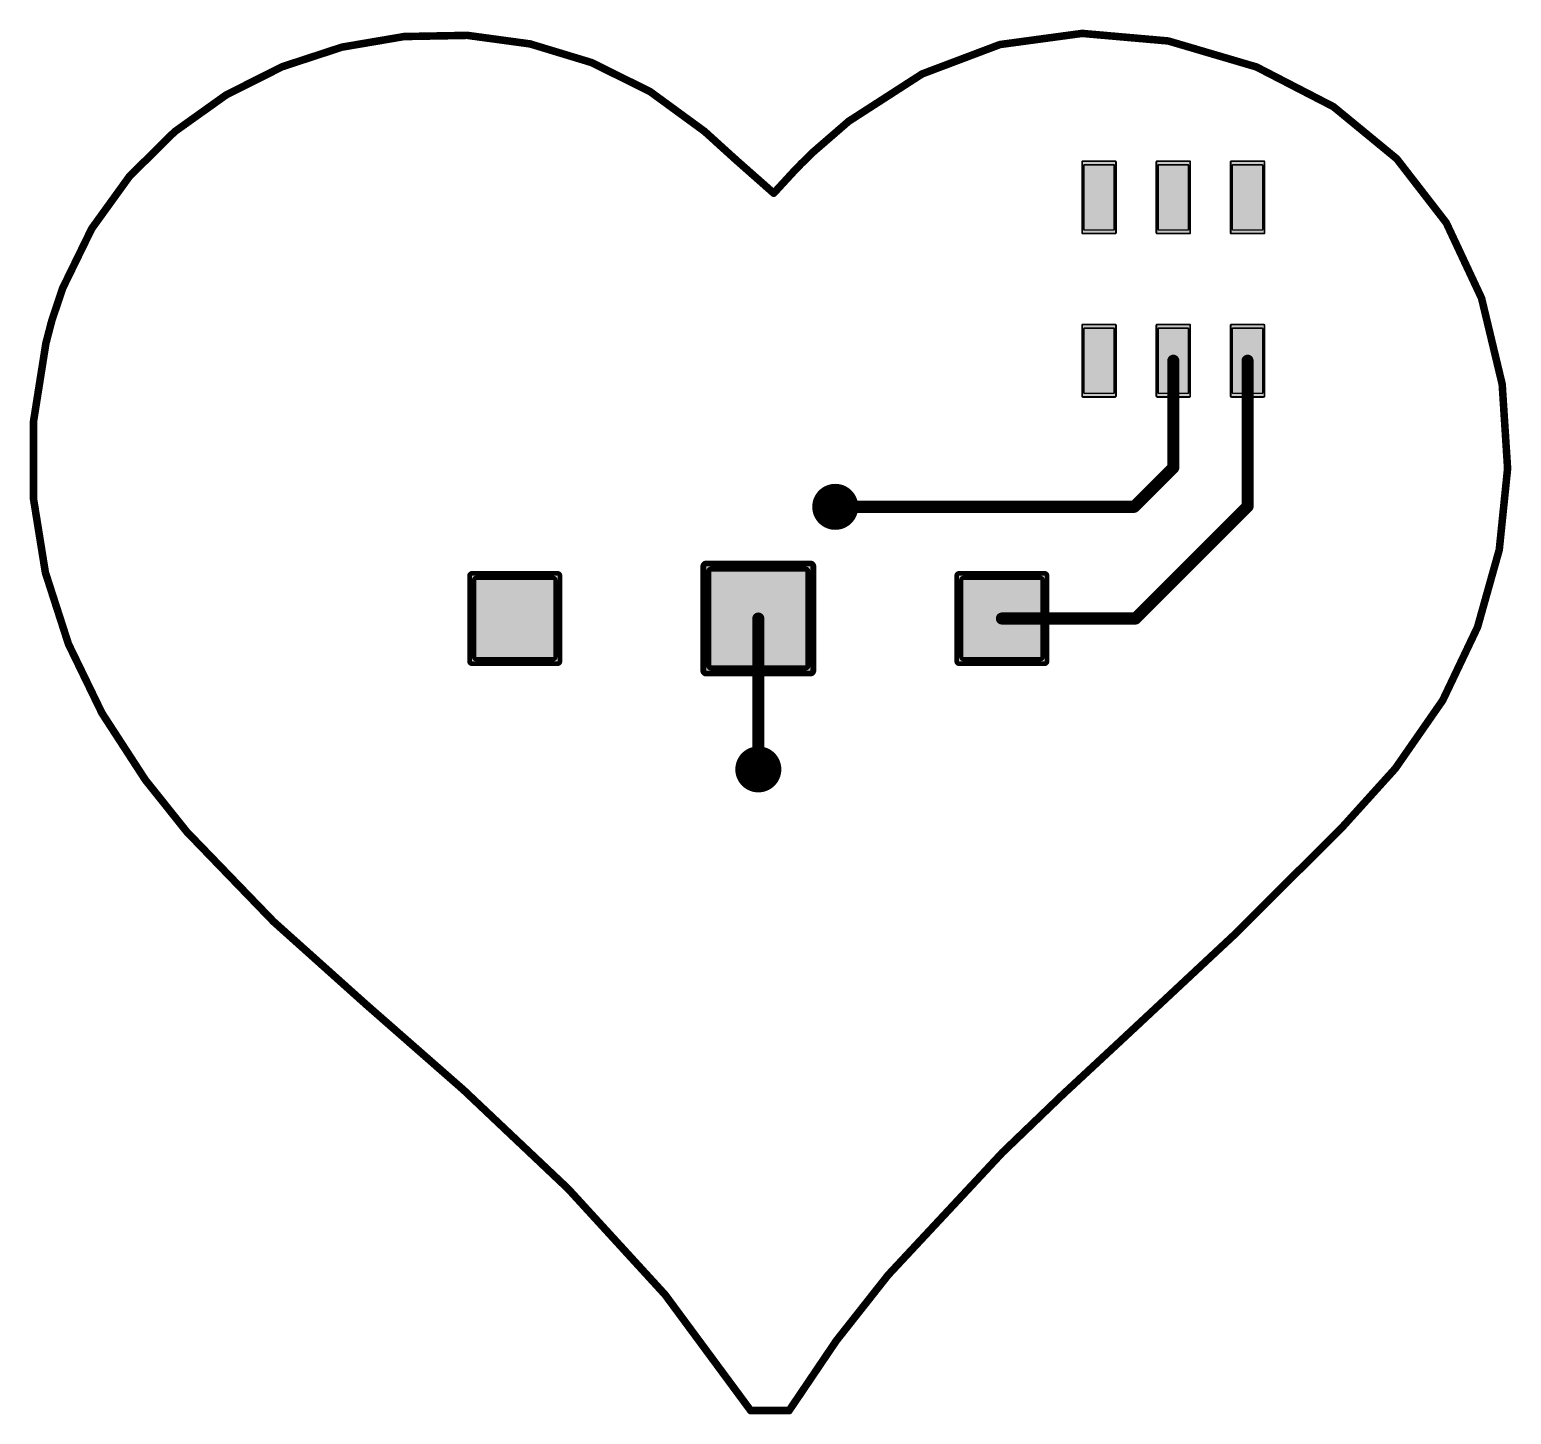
# Model space of a CAD drawing. Extents: x 0.9 to 50.8, y 1.1 to 47.8.
import ezdxf

# ---------------------------------------------------------------- set-up
doc = ezdxf.new("R2010")
doc.units = 0
for name, color, linetype in [('16', 132, 'CONTINUOUS'), ('18', 110, 'CONTINUOUS'), ('32', 253, 'CONTINUOUS')]:
    doc.layers.add(name, color=color, linetype=linetype)

# ---------------------------------------------------------------- blocks, each defined once
blk = doc.blocks.new('RECT192000X400000R10')
at = {"const_width": 0.06}
blk.add_lwpolyline([(0.57, -1.19), (0.57, 1.19, 0.4142), (0.54, 1.22), (-0.54, 1.22, 0.4142), (-0.57, 1.19), (-0.57, -1.19, 0.4142), (-0.54, -1.22), (0.54, -1.22, 0.4142)], format="xyb", close=True, dxfattribs=at)
blk.add_solid([(-0.555, -1.205), (0.555, -1.205), (-0.555, 1.205), (0.555, 1.205)])
blk = doc.blocks.new('RECT172800X360000R10')
at = {"const_width": 0.054}
blk.add_lwpolyline([(0.513, -1.071), (0.513, 1.071, 0.4142), (0.486, 1.098), (-0.486, 1.098, 0.4142), (-0.513, 1.071), (-0.513, -1.071, 0.4142), (-0.486, -1.098), (0.486, -1.098, 0.4142)], format="xyb", close=True, dxfattribs=at)
blk.add_solid([(-0.4995, -1.0845), (0.4995, -1.0845), (-0.4995, 1.0845), (0.4995, 1.0845)])
blk = doc.blocks.new('RECT512000X512000R10')
at = {"const_width": 0.16}
blk.add_lwpolyline([(1.52, -1.44), (1.52, 1.44, 0.4142), (1.44, 1.52), (-1.44, 1.52, 0.4142), (-1.52, 1.44), (-1.52, -1.44, 0.4142), (-1.44, -1.52), (1.44, -1.52, 0.4142)], format="xyb", close=True, dxfattribs=at)
blk.add_solid([(-1.4654, -1.4654), (1.4654, -1.4654), (-1.4654, 1.4654), (1.4654, 1.4654)])
blk = doc.blocks.new('RECT460800X460800R10')
at = {"const_width": 0.144}
blk.add_lwpolyline([(1.368, -1.296), (1.368, 1.296, 0.4142), (1.296, 1.368), (-1.296, 1.368, 0.4142), (-1.368, 1.296), (-1.368, -1.296, 0.4142), (-1.296, -1.368), (1.296, -1.368, 0.4142)], format="xyb", close=True, dxfattribs=at)
blk.add_solid([(-1.3214, -1.3214), (1.3214, -1.3214), (-1.3214, 1.3214), (1.3214, 1.3214)])
blk = doc.blocks.new('RECT624000X624000R10')
at = {"const_width": 0.195}
blk.add_lwpolyline([(1.8525, -1.755), (1.8525, 1.755, 0.4142), (1.755, 1.8525), (-1.755, 1.8525, 0.4142), (-1.8525, 1.755), (-1.8525, -1.755, 0.4142), (-1.755, -1.8525), (1.755, -1.8525, 0.4142)], format="xyb", close=True, dxfattribs=at)
blk.add_solid([(-1.7804, -1.7804), (1.7804, -1.7804), (-1.7804, 1.7804), (1.7804, 1.7804)])
blk = doc.blocks.new('RECT561600X561600R10')
at = {"const_width": 0.1755}
blk.add_lwpolyline([(1.6673, -1.5795), (1.6673, 1.5795, 0.4142), (1.5795, 1.6673), (-1.5795, 1.6673, 0.4142), (-1.6673, 1.5795), (-1.6673, -1.5795, 0.4142), (-1.5795, -1.6673), (1.5795, -1.6673, 0.4142)], format="xyb", close=True, dxfattribs=at)
blk.add_solid([(-1.6049, -1.6049), (1.6049, -1.6049), (-1.6049, 1.6049), (1.6049, 1.6049)])
blk = doc.blocks.new('ROUNDV')
at = {"const_width": 0.5}
blk.add_lwpolyline([(0, -0.25, 1), (0, 0.25, 1), (0, -0.25)], format="xyb", dxfattribs=at)

msp = doc.modelspace()

# ---------------------------------------------------------------- linework, layer by layer
at = {"layer": '16'}
for points, const_width in [([(13.475, 47.535), (11.385, 47.179)], 0.254), ([(15.601, 47.575), (13.475, 47.535)], 0.254), ([(17.718, 47.287), (15.601, 47.575)], 0.254), ([(19.783, 46.66), (17.718, 47.287)], 0.254), ([(33.535, 47.266), (30.914, 46.276)], 0.254), ([(36.3, 47.641), (33.535, 47.266)], 0.254), ([(39.201, 47.386), (36.3, 47.641)], 0.254), ([(42.17, 46.511), (39.201, 47.386)], 0.254), ([(11.385, 47.179), (9.372, 46.519)], 0.254), ([(9.372, 46.519), (7.48, 45.566)], 0.254), ([(21.754, 45.683), (19.783, 46.66)], 0.254), ([(30.914, 46.276), (28.444, 44.683)], 0.254), ([(44.759, 45.174), (42.17, 46.511)], 0.254), ([(7.48, 45.566), (5.752, 44.332)], 0.254), ([(23.588, 44.343), (21.754, 45.683)], 0.254), ([(46.893, 43.419), (44.759, 45.174)], 0.254), ([(5.752, 44.332), (4.231, 42.829)], 0.254), ([(23.942, 44.023), (23.588, 44.343)], 0.254), ([(28.444, 44.683), (27.268, 43.664)], 0.254), ([(24.053, 43.921), (23.942, 44.023)], 0.254), ([(24.652, 43.379), (24.053, 43.921)], 0.254), ([(25.919, 42.26), (24.652, 43.379)], 0.254), ([(26.868, 43.275), (26.816, 43.223)], 0.254), ([(26.981, 43.387), (26.868, 43.275)], 0.254), ([(27.268, 43.664), (26.981, 43.387)], 0.254), ([(48.56, 41.263), (46.893, 43.419)], 0.254), ([(4.231, 42.829), (2.96, 41.069)], 0.254), ([(26.613, 43.013), (25.919, 42.26)], 0.254), ([(26.816, 43.223), (26.613, 43.013)], 0.254), ([(2.96, 41.069), (1.981, 39.062)], 0.254), ([(49.747, 38.727), (48.56, 41.263)], 0.254), ([(1.981, 39.062), (1.615, 37.97)], 0.254), ([(50.442, 35.829), (49.747, 38.727)], 0.254), ([(1.615, 37.97), (1.416, 37.205)], 0.254), ([(1.416, 37.205), (0.996, 34.552)], 0.254), ([(39.37, 33.02), (39.37, 36.62)], 0.4064), ([(41.87, 31.71), (41.87, 36.62)], 0.4064), ([(50.624, 32.99), (50.442, 35.829)], 0.254), ([(0.996, 34.552), (0.998, 31.98)], 0.254), ([(38.0502, 31.7002), (39.37, 33.02)], 0.4064), ([(50.344, 30.257), (50.624, 32.99)], 0.254), ([(0.998, 31.98), (1.399, 29.489)], 0.254), ([(38.0502, 31.7002), (27.9898, 31.7002)], 0.4064), ([(38.1, 27.94), (41.87, 31.71)], 0.4064), ([(49.612, 27.649), (50.344, 30.257)], 0.254), ([(1.399, 29.489), (2.176, 27.08)], 0.254), ([(25.4, 22.86), (25.4, 27.94)], 0.4064), ([(33.6, 27.94), (38.1, 27.94)], 0.4064), ([(48.441, 25.187), (49.612, 27.649)], 0.254), ([(2.176, 27.08), (3.306, 24.751)], 0.254), ([(46.844, 22.889), (48.441, 25.187)], 0.254), ([(3.306, 24.751), (4.766, 22.504)], 0.254), ([(45.05, 20.903), (46.844, 22.889)], 0.254), ([(4.766, 22.504), (6.164, 20.754)], 0.254), ([(41.392, 17.261), (45.05, 20.903)], 0.254), ([(6.164, 20.754), (9.083, 17.732)], 0.254), ([(9.083, 17.732), (12.216, 14.925)], 0.254), ([(37.612, 13.733), (41.392, 17.261)], 0.254), ([(12.216, 14.925), (15.477, 12.066)], 0.254), ([(35.658, 11.918), (37.612, 13.733)], 0.254), ([(15.477, 12.066), (18.997, 8.738)], 0.254), ([(33.617, 9.958), (35.658, 11.918)], 0.254), ([(29.772, 5.837), (33.617, 9.958)], 0.254), ([(18.997, 8.738), (22.259, 5.175)], 0.254), ([(28.026, 3.623), (29.772, 5.837)], 0.254), ([(22.259, 5.175), (25.143, 1.27)], 0.254), ([(26.436, 1.27), (28.026, 3.623)], 0.254), ([(25.143, 1.27), (26.436, 1.27)], 0.254)]:
    msp.add_lwpolyline(points, dxfattribs=dict(at, const_width=const_width))
for points, const_width in [([(13.4738, 47.5985, 1), (13.4762, 47.4715)], 0.127), ([(13.4857, 47.4724, 1), (13.4643, 47.5976)], 0.127), ([(15.6096, 47.6379, 1), (15.5924, 47.5121)], 0.127), ([(15.6022, 47.5115, 1), (15.5998, 47.6385)], 0.127), ([(17.7364, 47.3478, 1), (17.6996, 47.2262)], 0.127), ([(17.7094, 47.2241, 1), (17.7266, 47.3499)], 0.127), ([(33.5265, 47.3289, 1), (33.5435, 47.2031)], 0.127), ([(33.5574, 47.2066, 1), (33.5126, 47.3254)], 0.127), ([(36.3056, 47.7043, 1), (36.2944, 47.5777)], 0.127), ([(36.3085, 47.5781, 1), (36.2915, 47.7039)], 0.127), ([(39.219, 47.4469, 1), (39.183, 47.3251)], 0.127), ([(39.1954, 47.3227, 1), (39.2066, 47.4493)], 0.127), ([(11.3743, 47.2416, 1), (11.3957, 47.1164)], 0.127), ([(11.4048, 47.1187, 1), (11.3652, 47.2393)], 0.127), ([(9.3522, 46.5793, 1), (9.3918, 46.4587)], 0.127), ([(9.4006, 46.4623, 1), (9.3434, 46.5757)], 0.127), ([(19.8112, 46.7169, 1), (19.7548, 46.6031)], 0.127), ([(19.7646, 46.5992, 1), (19.8014, 46.7208)], 0.127), ([(30.8916, 46.3354, 1), (30.9364, 46.2166)], 0.127), ([(30.9484, 46.2226, 1), (30.8796, 46.3294)], 0.127), ([(42.1991, 46.5674, 1), (42.1409, 46.4546)], 0.127), ([(42.152, 46.4501, 1), (42.188, 46.5719)], 0.127), ([(7.4514, 45.6227, 1), (7.5086, 45.5093)], 0.127), ([(7.5169, 45.5143, 1), (7.4431, 45.6177)], 0.127), ([(21.7915, 45.7343, 1), (21.7165, 45.6317)], 0.127), ([(21.7258, 45.6261, 1), (21.7822, 45.7399)], 0.127), ([(44.7993, 45.223, 1), (44.7187, 45.125)], 0.127), ([(44.7299, 45.1176, 1), (44.7881, 45.2304)], 0.127), ([(5.7151, 44.3837, 1), (5.7889, 44.2803)], 0.127), ([(5.7966, 44.2868, 1), (5.7074, 44.3772)], 0.127), ([(23.6306, 44.3901, 1), (23.5454, 44.2959)], 0.127), ([(23.5505, 44.2917, 1), (23.6255, 44.3943)], 0.127), ([(28.4096, 44.7364, 1), (28.4784, 44.6296)], 0.127), ([(28.4856, 44.635, 1), (28.4024, 44.731)], 0.127), ([(23.985, 44.0698, 1), (23.899, 43.9762)], 0.127), ([(23.8994, 43.9759, 1), (23.9846, 44.0701)], 0.127), ([(24.0956, 43.9681, 1), (24.0104, 43.8739)], 0.127), ([(24.01, 43.8742, 1), (24.096, 43.9678)], 0.127), ([(24.694, 43.4266, 1), (24.61, 43.3314)], 0.127), ([(24.6094, 43.3319, 1), (24.6946, 43.4261)], 0.127), ([(26.9129, 43.2301, 1), (26.8231, 43.3199)], 0.127), ([(26.9369, 43.4327, 1), (27.0251, 43.3413)], 0.127), ([(27.0257, 43.3419, 1), (26.9363, 43.4321)], 0.127), ([(27.2264, 43.712, 1), (27.3096, 43.616)], 0.127), ([(27.3121, 43.6183, 1), (27.2239, 43.7097)], 0.127), ([(46.9432, 43.4578, 1), (46.8428, 43.3802)], 0.127), ([(46.8527, 43.37, 1), (46.9333, 43.468)], 0.127), ([(4.1864, 42.8742, 1), (4.2756, 42.7838)], 0.127), ([(4.2825, 42.7918, 1), (4.1795, 42.8662)], 0.127), ([(26.5673, 43.0571, 1), (26.6587, 42.9689)], 0.127), ([(26.6597, 42.97, 1), (26.5663, 43.056)], 0.127), ([(26.7711, 43.2679, 1), (26.8609, 43.1781)], 0.127), ([(26.8617, 43.1789, 1), (26.7703, 43.2671)], 0.127), ([(26.8233, 43.3201, 1), (26.9127, 43.2299)], 0.127), ([(25.8723, 42.303, 1), (25.9657, 42.217)], 0.127), ([(25.877, 42.2124, 1), (25.961, 42.3076)], 0.127), ([(2.9085, 41.1062, 1), (3.0115, 41.0318)], 0.127), ([(3.0171, 41.0412, 1), (2.9029, 41.0968)], 0.127), ([(48.6175, 41.2899, 1), (48.5025, 41.2361)], 0.127), ([(48.5098, 41.2242, 1), (48.6102, 41.3018)], 0.127), ([(1.9239, 39.0898, 1), (2.0381, 39.0342)], 0.127), ([(2.0412, 39.0418, 1), (1.9208, 39.0822)], 0.127), ([(49.8087, 38.7418, 1), (49.6853, 38.7122)], 0.127), ([(49.6895, 38.7001, 1), (49.8045, 38.7539)], 0.127), ([(1.5548, 37.9902, 1), (1.6752, 37.9498)], 0.127), ([(1.6765, 37.954, 1), (1.5535, 37.986)], 0.127), ([(1.3545, 37.221, 1), (1.4775, 37.189)], 0.127), ([(1.4787, 37.1951, 1), (1.3533, 37.2149)], 0.127), ([(39.4716, 36.62, 1), (39.2684, 36.62)], 0.2032), ([(41.9716, 36.62, 1), (41.7684, 36.62)], 0.2032), ([(50.5054, 35.8331, 1), (50.3786, 35.8249)], 0.127), ([(50.3803, 35.8142, 1), (50.5037, 35.8438)], 0.127), ([(1.0595, 34.552, 1), (0.9325, 34.552)], 0.127), ([(0.9333, 34.5619, 1), (1.0587, 34.5421)], 0.127), ([(39.2684, 33.02, 1), (39.4716, 33.02)], 0.2032), ([(39.4418, 32.9482, 1), (39.2982, 33.0918)], 0.2032), ([(50.5606, 32.9859, 1), (50.6874, 32.9941)], 0.127), ([(50.6872, 32.9835, 1), (50.5608, 32.9965)], 0.127), ([(1.0607, 31.9901, 1), (0.9353, 31.9699)], 0.127), ([(0.9345, 31.98, 1), (1.0615, 31.98)], 0.127), ([(27.9898, 31.8018, 1), (27.9898, 31.5986)], 0.2032), ([(37.9784, 31.7721, 1), (38.1221, 31.6284)], 0.2032), ([(38.0502, 31.5986, 1), (38.0502, 31.8018)], 0.2032), ([(41.7684, 31.71, 1), (41.9716, 31.71)], 0.2032), ([(41.9418, 31.6382, 1), (41.7982, 31.7818)], 0.2032), ([(50.2808, 30.2635, 1), (50.4072, 30.2505)], 0.127), ([(50.4051, 30.2398, 1), (50.2829, 30.2742)], 0.127), ([(1.4594, 29.5085, 1), (1.3386, 29.4695)], 0.127), ([(1.3363, 29.4789, 1), (1.4617, 29.4991)], 0.127), ([(25.5016, 27.94, 1), (25.2984, 27.94)], 0.2032), ([(33.6, 28.0416, 1), (33.6, 27.8384)], 0.2032), ([(38.0282, 28.0118, 1), (38.1718, 27.8682)], 0.2032), ([(38.1, 27.8384, 1), (38.1, 28.0416)], 0.2032), ([(49.5509, 27.6662, 1), (49.6731, 27.6318)], 0.127), ([(49.6693, 27.6217, 1), (49.5547, 27.6763)], 0.127), ([(2.2331, 27.1077, 1), (2.1189, 27.0523)], 0.127), ([(2.1156, 27.0605, 1), (2.2364, 27.0995)], 0.127), ([(48.3837, 25.2143, 1), (48.4983, 25.1597)], 0.127), ([(48.4931, 25.1508, 1), (48.3889, 25.2232)], 0.127), ([(3.3592, 24.7856, 1), (3.2528, 24.7164)], 0.127), ([(3.2489, 24.7233, 1), (3.3631, 24.7787)], 0.127), ([(25.2984, 22.86, 1), (25.5016, 22.86)], 0.2032), ([(46.7919, 22.9252, 1), (46.8961, 22.8528)], 0.127), ([(46.8911, 22.8464, 1), (46.7969, 22.9316)], 0.127), ([(4.8156, 22.5436, 1), (4.7164, 22.4644)], 0.127), ([(4.7128, 22.4694, 1), (4.8192, 22.5386)], 0.127), ([(45.0029, 20.9456, 1), (45.0971, 20.8604)], 0.127), ([(45.0948, 20.858, 1), (45.0052, 20.948)], 0.127), ([(6.2097, 20.7981, 1), (6.1183, 20.7099)], 0.127), ([(6.1144, 20.7144, 1), (6.2136, 20.7936)], 0.127), ([(9.1254, 17.7793, 1), (9.0406, 17.6847)], 0.127), ([(9.0373, 17.6879, 1), (9.1287, 17.7761)], 0.127), ([(41.3472, 17.306, 1), (41.4368, 17.216)], 0.127), ([(41.4353, 17.2146, 1), (41.3487, 17.3074)], 0.127), ([(12.2579, 14.9727, 1), (12.1741, 14.8773)], 0.127), ([(12.1736, 14.8777, 1), (12.2584, 14.9723)], 0.127), ([(37.5687, 13.7794, 1), (37.6553, 13.6866)], 0.127), ([(37.6552, 13.6865, 1), (37.5688, 13.7795)], 0.127), ([(15.5206, 12.1121, 1), (15.4334, 12.0199)], 0.127), ([(15.4351, 12.0183, 1), (15.5189, 12.1137)], 0.127), ([(35.6148, 11.9645, 1), (35.7012, 11.8715)], 0.127), ([(35.702, 11.8722, 1), (35.614, 11.9638)], 0.127), ([(33.573, 10.0038, 1), (33.661, 9.9122)], 0.127), ([(33.6634, 9.9147, 1), (33.5706, 10.0013)], 0.127), ([(19.0438, 8.7809, 1), (18.9502, 8.6951)], 0.127), ([(18.9534, 8.6919, 1), (19.0406, 8.7841)], 0.127), ([(29.7256, 5.8803, 1), (29.8184, 5.7937)], 0.127), ([(29.8219, 5.7977, 1), (29.7221, 5.8763)], 0.127), ([(22.3101, 5.2127, 1), (22.2079, 5.1373)], 0.127), ([(22.2122, 5.1321, 1), (22.3058, 5.2179)], 0.127), ([(27.9761, 3.6623, 1), (28.0759, 3.5837)], 0.127), ([(28.0786, 3.5874, 1), (27.9734, 3.6586)], 0.127), ([(25.143, 1.3335, 1), (25.143, 1.2065)], 0.127), ([(25.0919, 1.2323, 1), (25.1941, 1.3077)], 0.127), ([(26.3834, 1.3056, 1), (26.4886, 1.2344)], 0.127), ([(26.436, 1.2065, 1), (26.436, 1.3335)], 0.127)]:
    msp.add_lwpolyline(points, format="xyb", dxfattribs=dict(at, const_width=const_width))

# ---------------------------------------------------------------- block references
at = {"layer": '16', "rotation": 180}
for name, p in [('RECT192000X400000R10', (36.87, 42.12)), ('RECT192000X400000R10', (39.37, 42.12)), ('RECT192000X400000R10', (41.87, 42.12)), ('RECT192000X400000R10', (36.87, 36.62)), ('RECT192000X400000R10', (39.37, 36.62)), ('RECT192000X400000R10', (41.87, 36.62)), ('RECT512000X512000R10', (17.2, 27.94)), ('RECT624000X624000R10', (25.4, 27.94)), ('RECT512000X512000R10', (33.6, 27.94))]:
    msp.add_blockref(name, p, dxfattribs=at)
at = {"layer": '18', "xscale": 1.5494, "yscale": 1.5494}
for p in [(27.9898, 31.7002), (27.9898, 31.7002), (25.4, 22.86), (25.4, 22.86)]:
    msp.add_blockref('ROUNDV', p, dxfattribs=at)
at = {"layer": '32', "rotation": 180}
for name, p in [('RECT172800X360000R10', (36.87, 42.12)), ('RECT172800X360000R10', (39.37, 42.12)), ('RECT172800X360000R10', (41.87, 42.12)), ('RECT172800X360000R10', (36.87, 36.62)), ('RECT172800X360000R10', (39.37, 36.62)), ('RECT172800X360000R10', (41.87, 36.62)), ('RECT561600X561600R10', (25.4, 27.94)), ('RECT460800X460800R10', (17.2, 27.94)), ('RECT460800X460800R10', (33.6, 27.94))]:
    msp.add_blockref(name, p, dxfattribs=at)

doc.saveas('drawing.dxf')
